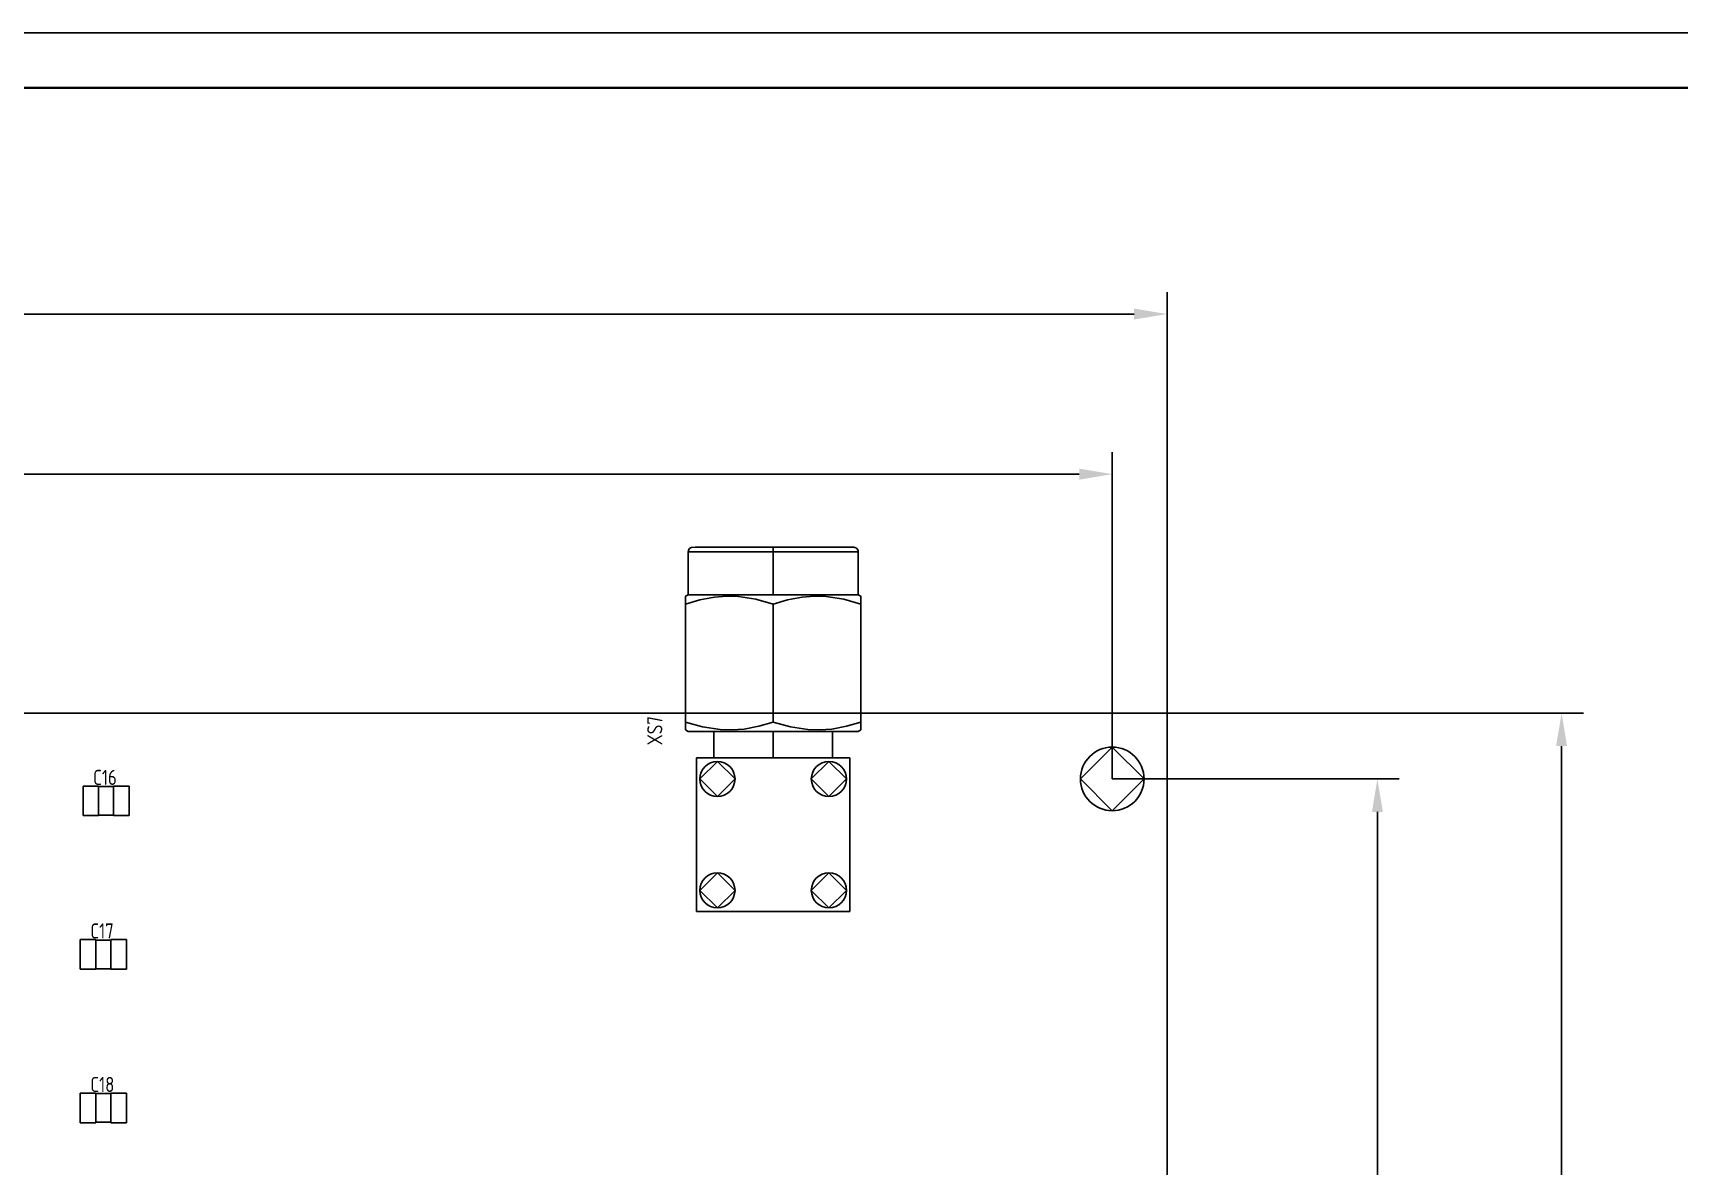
# Model space of a CAD drawing. Extents: x 346 to 4955, y 45 to 639.
# Drawn here: x 3446.9 to 3597.1, y 535.5 to 638.8 of the extents above; entities that cross this region are included whole.
import ezdxf

# ---------------------------------------------------------------- set-up
doc = ezdxf.new("R2010")
doc.units = 0
doc.header["$MEASUREMENT"] = 0
doc.layers.get('0').update_dxf_attribs({"linetype": 'CONTINUOUS'})
doc.layers.get('DEFPOINTS').update_dxf_attribs({"linetype": 'CONTINUOUS'})
doc.layers.add('KONTUR', color=7, linetype='CONTINUOUS')
doc.layers.add('Основная', color=7, linetype='CONTINUOUS', lineweight=40)
doc.styles.add('GOST type A0', font='gost.TTF', dxfattribs={"oblique": 15, "height": 3.5})
doc.dimstyles.new('GOST type A', dxfattribs={"dimtxt": 3.5, "dimasz": 3, "dimexe": 2, "dimexo": 0, "dimgap": 1, "dimtad": 1, "dimtoh": 1, "dimtxsty": 'GOST type A0', "dimcen": 0, "dimazin": 2, "dimtfac": 1, "dimtmove": 0, "dimatfit": 3, "dimfxl": 1, "dimarcsym": 0})

# ---------------------------------------------------------------- blocks, each defined once
blk = doc.blocks.new('*D4')
at = {"color": 0, "lineweight": -2, "transparency": 16777216}
for p, q in [((3313.37, 570.79), (3313.37, 600.58)), ((3545.37, 570.79), (3545.37, 600.58)), ((3316.37, 598.58), (3542.37, 598.58))]:
    blk.add_line(p, q, dxfattribs=at)
at = {"color": 0, "transparency": 16777216}
for points in [[(3316.37, 599.08), (3316.37, 598.08), (3313.37, 598.58)], [(3542.37, 599.08), (3542.37, 598.08), (3545.37, 598.58)]]:
    blk.add_solid(points, dxfattribs=at)
at = {"layer": 'DEFPOINTS', "color": 0, "transparency": 16777216}
for p in [(3545.37, 598.58), (3313.37, 570.79), (3545.37, 570.79)]:
    blk.add_point(p, dxfattribs=at)
at = {"color": 0, "transparency": 16777216, "insert": (3429.37, 601.33), "char_height": 3.5, "attachment_point": 5, "style": 'GOST type A0'}
blk.add_mtext('232', dxfattribs=at)
blk = doc.blocks.new('*D5')
at = {"color": 0, "lineweight": -2, "transparency": 16777216}
for p, q in [((3308.17, 576.79), (3308.17, 615.18)), ((3550.37, 576.79), (3550.37, 615.18)), ((3311.17, 613.18), (3547.37, 613.18))]:
    blk.add_line(p, q, dxfattribs=at)
at = {"color": 0, "transparency": 16777216}
for points in [[(3311.17, 613.68), (3311.17, 612.68), (3308.17, 613.18)], [(3547.37, 613.68), (3547.37, 612.68), (3550.37, 613.18)]]:
    blk.add_solid(points, dxfattribs=at)
at = {"layer": 'DEFPOINTS', "color": 0, "transparency": 16777216}
for p in [(3550.37, 613.18), (3308.17, 576.79), (3550.37, 576.79)]:
    blk.add_point(p, dxfattribs=at)
at = {"color": 0, "transparency": 16777216, "insert": (3429.27, 616.19), "char_height": 3.5, "attachment_point": 5, "style": 'GOST type A0'}
blk.add_mtext('242,2', dxfattribs=at)
blk = doc.blocks.new('*D6')
at = {"color": 0, "lineweight": -2, "transparency": 16777216}
for p, q in [((3545.37, 570.79), (3571.55, 570.79)), ((3569.55, 567.79), (3569.55, 223.79)), ((3545.37, 220.79), (3571.55, 220.79))]:
    blk.add_line(p, q, dxfattribs=at)
at = {"color": 0, "transparency": 16777216}
for points in [[(3569.05, 567.79), (3570.05, 567.79), (3569.55, 570.79)], [(3569.05, 223.79), (3570.05, 223.79), (3569.55, 220.79)]]:
    blk.add_solid(points, dxfattribs=at)
at = {"layer": 'DEFPOINTS', "color": 0, "transparency": 16777216}
for p in [(3545.37, 570.79), (3545.37, 220.79), (3569.55, 220.79)]:
    blk.add_point(p, dxfattribs=at)
at = {"color": 0, "transparency": 16777216, "insert": (3566.8, 395.79), "char_height": 3.5, "attachment_point": 5, "rotation": 90, "style": 'GOST type A0'}
blk.add_mtext('350', dxfattribs=at)
blk = doc.blocks.new('*D7')
at = {"color": 0, "lineweight": -2, "transparency": 16777216}
for p, q in [((3550.37, 576.79), (3588.35, 576.79)), ((3586.35, 573.79), (3586.35, 218.59)), ((3550.37, 215.59), (3588.35, 215.59))]:
    blk.add_line(p, q, dxfattribs=at)
at = {"color": 0, "transparency": 16777216}
for points in [[(3585.85, 573.79), (3586.85, 573.79), (3586.35, 576.79)], [(3585.85, 218.59), (3586.85, 218.59), (3586.35, 215.59)]]:
    blk.add_solid(points, dxfattribs=at)
at = {"layer": 'DEFPOINTS', "color": 0, "transparency": 16777216}
for p in [(3550.37, 576.79), (3550.37, 215.59), (3586.35, 215.59)]:
    blk.add_point(p, dxfattribs=at)
at = {"color": 0, "transparency": 16777216, "insert": (3583.34, 396.19), "char_height": 3.5, "attachment_point": 5, "rotation": 90, "style": 'GOST type A0'}
blk.add_mtext('361,2', dxfattribs=at)

msp = doc.modelspace()

# ---------------------------------------------------------------- linework, layer by layer
at = {"color": 7, "lineweight": 30}
for p, q in [((3506.716, 591.614), (3506.702, 591.51)), ((3506.702, 591.51), (3506.716, 591.614)), ((3506.716, 591.614), (3506.702, 591.51)), ((3506.702, 591.51), (3506.716, 591.614)), ((3506.716, 591.614), (3506.702, 591.51)), ((3506.702, 591.51), (3506.716, 591.614)), ((3506.716, 591.614), (3506.702, 591.51)), ((3506.702, 591.51), (3506.716, 591.614)), ((3506.702, 591.51), (3506.702, 587.59)), ((3506.702, 591.51), (3506.966, 591.51)), ((3506.702, 591.51), (3506.702, 587.59)), ((3506.702, 591.51), (3506.702, 587.59)), ((3506.702, 591.51), (3506.966, 591.51)), ((3506.702, 591.51), (3506.702, 587.59)), ((3506.702, 591.51), (3506.702, 587.59)), ((3506.702, 591.51), (3506.966, 591.51)), ((3506.702, 591.51), (3506.702, 587.59)), ((3506.702, 591.51), (3506.702, 587.59)), ((3506.702, 591.51), (3506.966, 591.51)), ((3506.702, 591.51), (3506.702, 587.59)), ((3506.756, 591.71), (3506.716, 591.614)), ((3506.716, 591.614), (3506.756, 591.71)), ((3506.756, 591.71), (3506.716, 591.614)), ((3506.716, 591.614), (3506.756, 591.71)), ((3506.756, 591.71), (3506.716, 591.614)), ((3506.716, 591.614), (3506.756, 591.71)), ((3506.756, 591.71), (3506.716, 591.614)), ((3506.716, 591.614), (3506.756, 591.71)), ((3506.82, 591.794), (3506.756, 591.71)), ((3506.756, 591.71), (3506.82, 591.794)), ((3506.82, 591.794), (3506.756, 591.71)), ((3506.756, 591.71), (3506.82, 591.794)), ((3506.82, 591.794), (3506.756, 591.71)), ((3506.756, 591.71), (3506.82, 591.794)), ((3506.82, 591.794), (3506.756, 591.71)), ((3506.756, 591.71), (3506.82, 591.794)), ((3506.902, 591.856), (3506.82, 591.794)), ((3506.82, 591.794), (3506.902, 591.856)), ((3506.902, 591.856), (3506.82, 591.794)), ((3506.82, 591.794), (3506.902, 591.856)), ((3506.902, 591.856), (3506.82, 591.794)), ((3506.82, 591.794), (3506.902, 591.856)), ((3506.902, 591.856), (3506.82, 591.794)), ((3506.82, 591.794), (3506.902, 591.856)), ((3506.998, 591.896), (3506.902, 591.856)), ((3506.902, 591.856), (3506.998, 591.896)), ((3506.998, 591.896), (3506.902, 591.856)), ((3506.902, 591.856), (3506.998, 591.896)), ((3506.998, 591.896), (3506.902, 591.856)), ((3506.902, 591.856), (3506.998, 591.896)), ((3506.998, 591.896), (3506.902, 591.856)), ((3506.902, 591.856), (3506.998, 591.896)), ((3506.966, 591.51), (3507.74, 591.51)), ((3506.966, 591.51), (3507.74, 591.51)), ((3506.966, 591.51), (3507.74, 591.51)), ((3506.966, 591.51), (3507.74, 591.51)), ((3507.352, 591.91), (3506.998, 591.896)), ((3506.998, 591.896), (3507.352, 591.91)), ((3507.352, 591.91), (3506.998, 591.896)), ((3506.998, 591.896), (3507.352, 591.91)), ((3507.352, 591.91), (3506.998, 591.896)), ((3506.998, 591.896), (3507.352, 591.91)), ((3507.352, 591.91), (3506.998, 591.896)), ((3506.998, 591.896), (3507.352, 591.91)), ((3514.452, 591.91), (3507.352, 591.91)), ((3507.352, 591.91), (3508.086, 591.91)), ((3514.452, 591.91), (3507.352, 591.91)), ((3507.352, 591.91), (3508.086, 591.91)), ((3514.452, 591.91), (3507.352, 591.91)), ((3507.352, 591.91), (3508.086, 591.91)), ((3514.452, 591.91), (3507.352, 591.91)), ((3507.352, 591.91), (3508.086, 591.91)), ((3507.74, 591.51), (3508.972, 591.51)), ((3507.74, 591.51), (3508.972, 591.51)), ((3507.74, 591.51), (3508.972, 591.51)), ((3507.74, 591.51), (3508.972, 591.51)), ((3508.086, 591.91), (3509.254, 591.91)), ((3508.086, 591.91), (3509.254, 591.91)), ((3508.086, 591.91), (3509.254, 591.91)), ((3508.086, 591.91), (3509.254, 591.91)), ((3508.972, 591.51), (3510.578, 591.51)), ((3508.972, 591.51), (3510.578, 591.51)), ((3508.972, 591.51), (3510.578, 591.51)), ((3508.972, 591.51), (3510.578, 591.51)), ((3509.254, 591.91), (3510.778, 591.91)), ((3509.254, 591.91), (3510.778, 591.91)), ((3509.254, 591.91), (3510.778, 591.91)), ((3509.254, 591.91), (3510.778, 591.91)), ((3510.578, 591.51), (3512.446, 591.51)), ((3510.578, 591.51), (3512.446, 591.51)), ((3510.578, 591.51), (3512.446, 591.51)), ((3510.578, 591.51), (3512.446, 591.51)), ((3510.778, 591.91), (3512.55, 591.91)), ((3510.778, 591.91), (3512.55, 591.91)), ((3510.778, 591.91), (3512.55, 591.91)), ((3510.778, 591.91), (3512.55, 591.91)), ((3512.446, 591.51), (3514.452, 591.51)), ((3512.446, 591.51), (3514.452, 591.51)), ((3512.446, 591.51), (3514.452, 591.51)), ((3512.446, 591.51), (3514.452, 591.51)), ((3512.55, 591.91), (3514.452, 591.91)), ((3512.55, 591.91), (3514.452, 591.91)), ((3512.55, 591.91), (3514.452, 591.91)), ((3512.55, 591.91), (3514.452, 591.91)), ((3521.802, 591.91), (3514.452, 591.91)), ((3514.452, 591.91), (3516.354, 591.91)), ((3514.452, 591.896), (3514.452, 591.91)), ((3521.802, 591.91), (3514.452, 591.91)), ((3514.452, 591.91), (3516.354, 591.91)), ((3514.452, 591.896), (3514.452, 591.91)), ((3521.802, 591.91), (3514.452, 591.91)), ((3514.452, 591.91), (3516.354, 591.91)), ((3514.452, 591.896), (3514.452, 591.91)), ((3521.802, 591.91), (3514.452, 591.91)), ((3514.452, 591.91), (3516.354, 591.91)), ((3514.452, 591.896), (3514.452, 591.91)), ((3514.452, 591.856), (3514.452, 591.896)), ((3514.452, 591.856), (3514.452, 591.896)), ((3514.452, 591.856), (3514.452, 591.896)), ((3514.452, 591.856), (3514.452, 591.896)), ((3514.452, 591.794), (3514.452, 591.856)), ((3514.452, 591.794), (3514.452, 591.856)), ((3514.452, 591.794), (3514.452, 591.856)), ((3514.452, 591.794), (3514.452, 591.856)), ((3514.452, 591.71), (3514.452, 591.794)), ((3514.452, 591.71), (3514.452, 591.794)), ((3514.452, 591.71), (3514.452, 591.794)), ((3514.452, 591.71), (3514.452, 591.794)), ((3514.452, 591.614), (3514.452, 591.71)), ((3514.452, 591.614), (3514.452, 591.71)), ((3514.452, 591.614), (3514.452, 591.71)), ((3514.452, 591.614), (3514.452, 591.71)), ((3514.452, 591.51), (3514.452, 591.614)), ((3514.452, 591.51), (3514.452, 591.614)), ((3514.452, 591.51), (3514.452, 591.614)), ((3514.452, 591.51), (3514.452, 591.614)), ((3514.452, 591.51), (3516.458, 591.51)), ((3514.452, 587.59), (3514.452, 591.51)), ((3514.452, 591.51), (3516.458, 591.51)), ((3514.452, 587.59), (3514.452, 591.51)), ((3514.452, 591.51), (3516.458, 591.51)), ((3514.452, 587.59), (3514.452, 591.51)), ((3514.452, 591.51), (3516.458, 591.51)), ((3514.452, 587.59), (3514.452, 591.51)), ((3516.354, 591.91), (3518.128, 591.91)), ((3516.354, 591.91), (3518.128, 591.91)), ((3516.354, 591.91), (3518.128, 591.91)), ((3516.354, 591.91), (3518.128, 591.91)), ((3516.458, 591.51), (3518.328, 591.51)), ((3516.458, 591.51), (3518.328, 591.51)), ((3516.458, 591.51), (3518.328, 591.51)), ((3516.458, 591.51), (3518.328, 591.51)), ((3518.128, 591.91), (3519.65, 591.91)), ((3518.128, 591.91), (3519.65, 591.91)), ((3518.128, 591.91), (3519.65, 591.91)), ((3518.128, 591.91), (3519.65, 591.91)), ((3518.328, 591.51), (3519.932, 591.51)), ((3518.328, 591.51), (3519.932, 591.51)), ((3518.328, 591.51), (3519.932, 591.51)), ((3518.328, 591.51), (3519.932, 591.51)), ((3519.65, 591.91), (3520.818, 591.91)), ((3519.65, 591.91), (3520.818, 591.91)), ((3519.65, 591.91), (3520.818, 591.91)), ((3519.65, 591.91), (3520.818, 591.91)), ((3519.932, 591.51), (3521.164, 591.51)), ((3519.932, 591.51), (3521.164, 591.51)), ((3519.932, 591.51), (3521.164, 591.51)), ((3519.932, 591.51), (3521.164, 591.51)), ((3520.818, 591.91), (3521.552, 591.91)), ((3520.818, 591.91), (3521.552, 591.91)), ((3520.818, 591.91), (3521.552, 591.91)), ((3520.818, 591.91), (3521.552, 591.91)), ((3521.164, 591.51), (3521.938, 591.51)), ((3521.164, 591.51), (3521.938, 591.51)), ((3521.164, 591.51), (3521.938, 591.51)), ((3521.164, 591.51), (3521.938, 591.51)), ((3521.552, 591.91), (3521.802, 591.91)), ((3521.552, 591.91), (3521.802, 591.91)), ((3521.552, 591.91), (3521.802, 591.91)), ((3521.552, 591.91), (3521.802, 591.91)), ((3521.906, 591.896), (3521.802, 591.91)), ((3521.802, 591.91), (3521.906, 591.896)), ((3521.906, 591.896), (3521.802, 591.91)), ((3521.802, 591.91), (3521.906, 591.896)), ((3521.906, 591.896), (3521.802, 591.91)), ((3521.802, 591.91), (3521.906, 591.896)), ((3521.906, 591.896), (3521.802, 591.91)), ((3521.802, 591.91), (3521.906, 591.896)), ((3522.002, 591.856), (3521.906, 591.896)), ((3521.906, 591.896), (3522.002, 591.856)), ((3522.002, 591.856), (3521.906, 591.896)), ((3521.906, 591.896), (3522.002, 591.856)), ((3522.002, 591.856), (3521.906, 591.896)), ((3521.906, 591.896), (3522.002, 591.856)), ((3522.002, 591.856), (3521.906, 591.896)), ((3521.906, 591.896), (3522.002, 591.856)), ((3521.938, 591.51), (3522.202, 591.51)), ((3521.938, 591.51), (3522.202, 591.51)), ((3521.938, 591.51), (3522.202, 591.51)), ((3521.938, 591.51), (3522.202, 591.51)), ((3522.084, 591.794), (3522.002, 591.856)), ((3522.002, 591.856), (3522.084, 591.794)), ((3522.084, 591.794), (3522.002, 591.856)), ((3522.002, 591.856), (3522.084, 591.794)), ((3522.084, 591.794), (3522.002, 591.856)), ((3522.002, 591.856), (3522.084, 591.794)), ((3522.084, 591.794), (3522.002, 591.856)), ((3522.002, 591.856), (3522.084, 591.794)), ((3522.148, 591.71), (3522.084, 591.794)), ((3522.084, 591.794), (3522.148, 591.71)), ((3522.148, 591.71), (3522.084, 591.794)), ((3522.084, 591.794), (3522.148, 591.71)), ((3522.148, 591.71), (3522.084, 591.794)), ((3522.084, 591.794), (3522.148, 591.71)), ((3522.148, 591.71), (3522.084, 591.794)), ((3522.084, 591.794), (3522.148, 591.71)), ((3522.188, 591.614), (3522.148, 591.71)), ((3522.148, 591.71), (3522.188, 591.614)), ((3522.188, 591.614), (3522.148, 591.71)), ((3522.148, 591.71), (3522.188, 591.614)), ((3522.188, 591.614), (3522.148, 591.71)), ((3522.148, 591.71), (3522.188, 591.614)), ((3522.188, 591.614), (3522.148, 591.71)), ((3522.148, 591.71), (3522.188, 591.614)), ((3522.202, 591.51), (3522.188, 591.614)), ((3522.188, 591.614), (3522.202, 591.51)), ((3522.202, 591.51), (3522.188, 591.614)), ((3522.188, 591.614), (3522.202, 591.51)), ((3522.202, 591.51), (3522.188, 591.614)), ((3522.188, 591.614), (3522.202, 591.51)), ((3522.202, 591.51), (3522.188, 591.614)), ((3522.188, 591.614), (3522.202, 591.51)), ((3522.202, 587.59), (3522.202, 591.51)), ((3522.202, 587.59), (3522.202, 591.51)), ((3522.202, 587.59), (3522.202, 591.51)), ((3522.202, 587.59), (3522.202, 591.51)), ((3522.202, 587.59), (3522.202, 591.51)), ((3522.202, 587.59), (3522.202, 591.51)), ((3522.202, 587.59), (3522.202, 591.51)), ((3522.202, 587.59), (3522.202, 591.51)), ((3506.702, 587.59), (3506.452, 587.446)), ((3506.452, 587.446), (3506.702, 587.59)), ((3506.702, 587.59), (3506.452, 587.446)), ((3506.452, 587.446), (3506.702, 587.59)), ((3506.702, 587.59), (3506.452, 587.446)), ((3506.452, 587.446), (3506.702, 587.59)), ((3506.702, 587.59), (3506.452, 587.446)), ((3506.452, 587.446), (3506.702, 587.59)), ((3506.452, 587.446), (3506.452, 586.732)), ((3506.452, 587.446), (3506.452, 587.396)), ((3506.452, 587.446), (3506.452, 586.732)), ((3506.452, 587.446), (3506.452, 587.396)), ((3506.452, 587.446), (3506.452, 586.732)), ((3506.452, 587.446), (3506.452, 587.396)), ((3506.452, 587.446), (3506.452, 586.732)), ((3506.452, 587.446), (3506.452, 587.396)), ((3506.452, 587.396), (3506.452, 587.252)), ((3506.452, 587.396), (3506.452, 587.252)), ((3506.452, 587.396), (3506.452, 587.252)), ((3506.452, 587.396), (3506.452, 587.252)), ((3506.452, 587.252), (3506.452, 587.026)), ((3506.452, 587.252), (3506.452, 587.026)), ((3506.452, 587.252), (3506.452, 587.026)), ((3506.452, 587.252), (3506.452, 587.026)), ((3506.452, 586.732), (3507.766, 587.11)), ((3506.452, 586.732), (3507.766, 587.11)), ((3506.452, 586.732), (3507.766, 587.11)), ((3506.452, 586.732), (3507.766, 587.11)), ((3506.452, 587.026), (3506.452, 586.732)), ((3506.452, 587.026), (3506.452, 586.732)), ((3506.452, 587.026), (3506.452, 586.732)), ((3506.452, 587.026), (3506.452, 586.732)), ((3506.702, 587.59), (3506.966, 587.59)), ((3506.702, 587.59), (3506.966, 587.59)), ((3506.702, 587.59), (3506.966, 587.59)), ((3506.702, 587.59), (3506.966, 587.59)), ((3506.966, 587.59), (3507.74, 587.59)), ((3506.966, 587.59), (3507.74, 587.59)), ((3506.966, 587.59), (3507.74, 587.59)), ((3506.966, 587.59), (3507.74, 587.59)), ((3507.74, 587.59), (3508.972, 587.59)), ((3507.74, 587.59), (3508.972, 587.59)), ((3507.74, 587.59), (3508.972, 587.59)), ((3507.74, 587.59), (3508.972, 587.59)), ((3507.766, 587.11), (3509.096, 587.356)), ((3507.766, 587.11), (3509.096, 587.356)), ((3507.766, 587.11), (3509.096, 587.356)), ((3507.766, 587.11), (3509.096, 587.356)), ((3508.972, 587.59), (3510.578, 587.59)), ((3508.972, 587.59), (3510.578, 587.59)), ((3508.972, 587.59), (3510.578, 587.59)), ((3508.972, 587.59), (3510.578, 587.59)), ((3509.096, 587.356), (3510.186, 587.442)), ((3509.096, 587.356), (3510.186, 587.442)), ((3509.096, 587.356), (3510.186, 587.442)), ((3509.096, 587.356), (3510.186, 587.442)), ((3510.186, 587.442), (3511.286, 587.412)), ((3510.186, 587.442), (3511.286, 587.412)), ((3510.186, 587.442), (3511.286, 587.412)), ((3510.186, 587.442), (3511.286, 587.412)), ((3510.578, 587.59), (3512.446, 587.59)), ((3510.578, 587.59), (3512.446, 587.59)), ((3510.578, 587.59), (3512.446, 587.59)), ((3510.578, 587.59), (3512.446, 587.59)), ((3511.286, 587.412), (3512.884, 587.17)), ((3511.286, 587.412), (3512.884, 587.17)), ((3511.286, 587.412), (3512.884, 587.17)), ((3511.286, 587.412), (3512.884, 587.17)), ((3512.446, 587.59), (3514.452, 587.59)), ((3512.446, 587.59), (3514.452, 587.59)), ((3512.446, 587.59), (3514.452, 587.59)), ((3512.446, 587.59), (3514.452, 587.59)), ((3512.884, 587.17), (3514.452, 586.732)), ((3512.884, 587.17), (3514.452, 586.732)), ((3512.884, 587.17), (3514.452, 586.732)), ((3512.884, 587.17), (3514.452, 586.732)), ((3514.452, 587.59), (3516.458, 587.59)), ((3514.452, 587.59), (3516.458, 587.59)), ((3514.452, 587.59), (3516.458, 587.59)), ((3514.452, 587.59), (3516.458, 587.59)), ((3514.452, 586.732), (3515.766, 587.11)), ((3514.452, 586.732), (3515.766, 587.11)), ((3514.452, 586.732), (3515.766, 587.11)), ((3514.452, 586.732), (3515.766, 587.11)), ((3515.766, 587.11), (3517.096, 587.356)), ((3515.766, 587.11), (3517.096, 587.356)), ((3515.766, 587.11), (3517.096, 587.356)), ((3515.766, 587.11), (3517.096, 587.356)), ((3516.458, 587.59), (3518.328, 587.59)), ((3516.458, 587.59), (3518.328, 587.59)), ((3516.458, 587.59), (3518.328, 587.59)), ((3516.458, 587.59), (3518.328, 587.59)), ((3517.096, 587.356), (3518.186, 587.442)), ((3517.096, 587.356), (3518.186, 587.442)), ((3517.096, 587.356), (3518.186, 587.442)), ((3517.096, 587.356), (3518.186, 587.442)), ((3518.186, 587.442), (3519.286, 587.412)), ((3518.186, 587.442), (3519.286, 587.412)), ((3518.186, 587.442), (3519.286, 587.412)), ((3518.186, 587.442), (3519.286, 587.412)), ((3518.328, 587.59), (3519.932, 587.59)), ((3518.328, 587.59), (3519.932, 587.59)), ((3518.328, 587.59), (3519.932, 587.59)), ((3518.328, 587.59), (3519.932, 587.59)), ((3519.286, 587.412), (3520.884, 587.17)), ((3519.286, 587.412), (3520.884, 587.17)), ((3519.286, 587.412), (3520.884, 587.17)), ((3519.286, 587.412), (3520.884, 587.17)), ((3519.932, 587.59), (3521.164, 587.59)), ((3519.932, 587.59), (3521.164, 587.59)), ((3519.932, 587.59), (3521.164, 587.59)), ((3519.932, 587.59), (3521.164, 587.59)), ((3520.884, 587.17), (3522.452, 586.732)), ((3520.884, 587.17), (3522.452, 586.732)), ((3520.884, 587.17), (3522.452, 586.732)), ((3520.884, 587.17), (3522.452, 586.732)), ((3521.164, 587.59), (3521.938, 587.59)), ((3521.164, 587.59), (3521.938, 587.59)), ((3521.164, 587.59), (3521.938, 587.59)), ((3521.164, 587.59), (3521.938, 587.59)), ((3521.938, 587.59), (3522.202, 587.59)), ((3521.938, 587.59), (3522.202, 587.59)), ((3521.938, 587.59), (3522.202, 587.59)), ((3521.938, 587.59), (3522.202, 587.59)), ((3522.452, 587.446), (3522.202, 587.59)), ((3522.202, 587.59), (3522.452, 587.446)), ((3522.452, 587.446), (3522.202, 587.59)), ((3522.202, 587.59), (3522.452, 587.446)), ((3522.452, 587.446), (3522.202, 587.59)), ((3522.202, 587.59), (3522.452, 587.446)), ((3522.452, 587.446), (3522.202, 587.59)), ((3522.202, 587.59), (3522.452, 587.446)), ((3522.452, 586.732), (3522.452, 587.446)), ((3522.452, 587.446), (3522.452, 587.396)), ((3522.452, 586.732), (3522.452, 587.446)), ((3522.452, 587.446), (3522.452, 587.396)), ((3522.452, 586.732), (3522.452, 587.446)), ((3522.452, 587.446), (3522.452, 587.396)), ((3522.452, 586.732), (3522.452, 587.446)), ((3522.452, 587.446), (3522.452, 587.396)), ((3522.452, 587.396), (3522.452, 587.252)), ((3522.452, 587.396), (3522.452, 587.252)), ((3522.452, 587.396), (3522.452, 587.252)), ((3522.452, 587.396), (3522.452, 587.252)), ((3522.452, 587.252), (3522.452, 587.026)), ((3522.452, 587.252), (3522.452, 587.026)), ((3522.452, 587.252), (3522.452, 587.026)), ((3522.452, 587.252), (3522.452, 587.026)), ((3522.452, 587.026), (3522.452, 586.732)), ((3522.452, 587.026), (3522.452, 586.732)), ((3522.452, 587.026), (3522.452, 586.732)), ((3522.452, 587.026), (3522.452, 586.732)), ((3506.452, 586.732), (3506.452, 575.97)), ((3506.452, 575.97), (3506.452, 586.732)), ((3506.452, 586.732), (3506.452, 575.97)), ((3506.452, 575.97), (3506.452, 586.732)), ((3506.452, 586.732), (3506.452, 575.97)), ((3506.452, 575.97), (3506.452, 586.732)), ((3506.452, 586.732), (3506.452, 575.97)), ((3506.452, 575.97), (3506.452, 586.732)), ((3514.452, 586.732), (3514.452, 575.97)), ((3514.452, 586.732), (3514.452, 575.97)), ((3514.452, 586.732), (3514.452, 575.97)), ((3514.452, 586.732), (3514.452, 575.97)), ((3522.452, 575.97), (3522.452, 586.732)), ((3522.452, 575.97), (3522.452, 586.732)), ((3522.452, 575.97), (3522.452, 586.732)), ((3522.452, 575.97), (3522.452, 586.732)), ((3522.452, 575.97), (3522.452, 586.732)), ((3522.452, 575.97), (3522.452, 586.732)), ((3522.452, 575.97), (3522.452, 586.732)), ((3522.452, 575.97), (3522.452, 586.732)), ((3550.372, 576.79), (3308.172, 576.79)), ((3550.372, 215.59), (3550.372, 576.79)), ((3506.452, 575.97), (3506.452, 575.676)), ((3506.452, 575.676), (3506.452, 575.97)), ((3506.452, 575.97), (3508.02, 575.53)), ((3506.452, 575.97), (3506.452, 575.676)), ((3506.452, 575.676), (3506.452, 575.97)), ((3506.452, 575.97), (3508.02, 575.53)), ((3506.452, 575.97), (3506.452, 575.676)), ((3506.452, 575.676), (3506.452, 575.97)), ((3506.452, 575.97), (3508.02, 575.53)), ((3506.452, 575.97), (3506.452, 575.676)), ((3506.452, 575.676), (3506.452, 575.97)), ((3506.452, 575.97), (3508.02, 575.53)), ((3506.452, 575.676), (3506.452, 575.304)), ((3506.452, 575.676), (3506.452, 575.448)), ((3506.452, 575.676), (3506.452, 575.304)), ((3506.452, 575.676), (3506.452, 575.448)), ((3506.452, 575.676), (3506.452, 575.304)), ((3506.452, 575.676), (3506.452, 575.448)), ((3506.452, 575.676), (3506.452, 575.304)), ((3506.452, 575.676), (3506.452, 575.448)), ((3506.452, 575.448), (3506.452, 575.304)), ((3506.452, 575.448), (3506.452, 575.304)), ((3506.452, 575.448), (3506.452, 575.304)), ((3506.452, 575.448), (3506.452, 575.304)), ((3506.452, 575.304), (3506.452, 575.254)), ((3506.452, 575.254), (3506.452, 575.304)), ((3506.452, 575.304), (3506.452, 575.254)), ((3506.452, 575.254), (3506.452, 575.304)), ((3506.452, 575.304), (3506.452, 575.254)), ((3506.452, 575.254), (3506.452, 575.304)), ((3506.452, 575.304), (3506.452, 575.254)), ((3506.452, 575.254), (3506.452, 575.304)), ((3506.452, 575.254), (3506.702, 575.11)), ((3506.452, 575.254), (3506.702, 575.11)), ((3506.452, 575.254), (3506.702, 575.11)), ((3506.452, 575.254), (3506.702, 575.11)), ((3506.452, 575.254), (3506.702, 575.11)), ((3506.452, 575.254), (3506.702, 575.11)), ((3506.452, 575.254), (3506.702, 575.11)), ((3506.452, 575.254), (3506.702, 575.11)), ((3506.702, 575.11), (3509.052, 575.11)), ((3506.702, 575.11), (3506.966, 575.11)), ((3506.702, 575.11), (3509.052, 575.11)), ((3506.702, 575.11), (3506.966, 575.11)), ((3506.702, 575.11), (3509.052, 575.11)), ((3506.702, 575.11), (3506.966, 575.11)), ((3506.702, 575.11), (3509.052, 575.11)), ((3506.702, 575.11), (3506.966, 575.11)), ((3506.966, 575.11), (3507.74, 575.11)), ((3506.966, 575.11), (3507.74, 575.11)), ((3506.966, 575.11), (3507.74, 575.11)), ((3506.966, 575.11), (3507.74, 575.11)), ((3507.74, 575.11), (3508.972, 575.11)), ((3507.74, 575.11), (3508.972, 575.11)), ((3507.74, 575.11), (3508.972, 575.11)), ((3507.74, 575.11), (3508.972, 575.11)), ((3508.02, 575.53), (3509.618, 575.288)), ((3508.02, 575.53), (3509.618, 575.288)), ((3508.02, 575.53), (3509.618, 575.288)), ((3508.02, 575.53), (3509.618, 575.288)), ((3508.972, 575.11), (3510.578, 575.11)), ((3508.972, 575.11), (3510.578, 575.11)), ((3508.972, 575.11), (3510.578, 575.11)), ((3508.972, 575.11), (3510.578, 575.11)), ((3509.052, 575.11), (3509.052, 572.71)), ((3509.052, 575.11), (3509.052, 572.71)), ((3509.052, 575.11), (3509.052, 572.71)), ((3509.052, 575.11), (3509.052, 572.71)), ((3509.052, 575.11), (3509.052, 572.71)), ((3509.052, 575.11), (3509.052, 572.71)), ((3509.052, 575.11), (3509.052, 572.71)), ((3509.052, 575.11), (3509.052, 572.71)), ((3509.618, 575.288), (3510.718, 575.258)), ((3509.618, 575.288), (3510.718, 575.258)), ((3509.618, 575.288), (3510.718, 575.258)), ((3509.618, 575.288), (3510.718, 575.258)), ((3510.578, 575.11), (3512.446, 575.11)), ((3510.578, 575.11), (3512.446, 575.11)), ((3510.578, 575.11), (3512.446, 575.11)), ((3510.578, 575.11), (3512.446, 575.11)), ((3510.718, 575.258), (3511.81, 575.344)), ((3510.718, 575.258), (3511.81, 575.344)), ((3510.718, 575.258), (3511.81, 575.344)), ((3510.718, 575.258), (3511.81, 575.344)), ((3511.81, 575.344), (3513.138, 575.59)), ((3511.81, 575.344), (3513.138, 575.59)), ((3511.81, 575.344), (3513.138, 575.59)), ((3511.81, 575.344), (3513.138, 575.59)), ((3512.446, 575.11), (3514.452, 575.11)), ((3512.446, 575.11), (3514.452, 575.11)), ((3512.446, 575.11), (3514.452, 575.11)), ((3512.446, 575.11), (3514.452, 575.11)), ((3513.138, 575.59), (3514.452, 575.97)), ((3513.138, 575.59), (3514.452, 575.97)), ((3513.138, 575.59), (3514.452, 575.97)), ((3513.138, 575.59), (3514.452, 575.97)), ((3514.452, 575.97), (3516.02, 575.53)), ((3514.452, 575.97), (3516.02, 575.53)), ((3514.452, 575.97), (3516.02, 575.53)), ((3514.452, 575.97), (3516.02, 575.53)), ((3514.452, 575.11), (3516.458, 575.11)), ((3514.452, 572.71), (3514.452, 575.11)), ((3514.452, 575.11), (3516.458, 575.11)), ((3514.452, 572.71), (3514.452, 575.11)), ((3514.452, 575.11), (3516.458, 575.11)), ((3514.452, 572.71), (3514.452, 575.11)), ((3514.452, 575.11), (3516.458, 575.11)), ((3514.452, 572.71), (3514.452, 575.11)), ((3516.02, 575.53), (3517.618, 575.288)), ((3516.02, 575.53), (3517.618, 575.288)), ((3516.02, 575.53), (3517.618, 575.288)), ((3516.02, 575.53), (3517.618, 575.288)), ((3516.458, 575.11), (3518.328, 575.11)), ((3516.458, 575.11), (3518.328, 575.11)), ((3516.458, 575.11), (3518.328, 575.11)), ((3516.458, 575.11), (3518.328, 575.11)), ((3517.618, 575.288), (3518.718, 575.258)), ((3517.618, 575.288), (3518.718, 575.258)), ((3517.618, 575.288), (3518.718, 575.258)), ((3517.618, 575.288), (3518.718, 575.258)), ((3518.328, 575.11), (3519.932, 575.11)), ((3518.328, 575.11), (3519.932, 575.11)), ((3518.328, 575.11), (3519.932, 575.11)), ((3518.328, 575.11), (3519.932, 575.11)), ((3518.718, 575.258), (3519.81, 575.344)), ((3518.718, 575.258), (3519.81, 575.344)), ((3518.718, 575.258), (3519.81, 575.344)), ((3518.718, 575.258), (3519.81, 575.344)), ((3519.81, 575.344), (3521.138, 575.59)), ((3519.81, 575.344), (3521.138, 575.59)), ((3519.81, 575.344), (3521.138, 575.59)), ((3519.81, 575.344), (3521.138, 575.59)), ((3519.852, 572.71), (3519.852, 575.11)), ((3519.852, 575.11), (3522.202, 575.11)), ((3519.852, 572.71), (3519.852, 575.11)), ((3519.852, 572.71), (3519.852, 575.11)), ((3519.852, 575.11), (3522.202, 575.11)), ((3519.852, 572.71), (3519.852, 575.11)), ((3519.852, 572.71), (3519.852, 575.11)), ((3519.852, 575.11), (3522.202, 575.11)), ((3519.852, 572.71), (3519.852, 575.11)), ((3519.852, 572.71), (3519.852, 575.11)), ((3519.852, 575.11), (3522.202, 575.11)), ((3519.852, 572.71), (3519.852, 575.11)), ((3519.932, 575.11), (3521.164, 575.11)), ((3519.932, 575.11), (3521.164, 575.11)), ((3519.932, 575.11), (3521.164, 575.11)), ((3519.932, 575.11), (3521.164, 575.11)), ((3521.138, 575.59), (3522.452, 575.97)), ((3521.138, 575.59), (3522.452, 575.97)), ((3521.138, 575.59), (3522.452, 575.97)), ((3521.138, 575.59), (3522.452, 575.97)), ((3521.164, 575.11), (3521.938, 575.11)), ((3521.164, 575.11), (3521.938, 575.11)), ((3521.164, 575.11), (3521.938, 575.11)), ((3521.164, 575.11), (3521.938, 575.11)), ((3521.938, 575.11), (3522.202, 575.11)), ((3521.938, 575.11), (3522.202, 575.11)), ((3521.938, 575.11), (3522.202, 575.11)), ((3521.938, 575.11), (3522.202, 575.11)), ((3522.202, 575.11), (3522.452, 575.254)), ((3522.202, 575.11), (3522.452, 575.254)), ((3522.202, 575.11), (3522.452, 575.254)), ((3522.202, 575.11), (3522.452, 575.254)), ((3522.202, 575.11), (3522.452, 575.254)), ((3522.202, 575.11), (3522.452, 575.254)), ((3522.202, 575.11), (3522.452, 575.254)), ((3522.202, 575.11), (3522.452, 575.254)), ((3522.452, 575.304), (3522.452, 575.97)), ((3522.452, 575.97), (3522.452, 575.676)), ((3522.452, 575.304), (3522.452, 575.97)), ((3522.452, 575.97), (3522.452, 575.676)), ((3522.452, 575.304), (3522.452, 575.97)), ((3522.452, 575.97), (3522.452, 575.676)), ((3522.452, 575.304), (3522.452, 575.97)), ((3522.452, 575.97), (3522.452, 575.676)), ((3522.452, 575.676), (3522.452, 575.448)), ((3522.452, 575.676), (3522.452, 575.448)), ((3522.452, 575.676), (3522.452, 575.448)), ((3522.452, 575.676), (3522.452, 575.448)), ((3522.452, 575.448), (3522.452, 575.304)), ((3522.452, 575.448), (3522.452, 575.304)), ((3522.452, 575.448), (3522.452, 575.304)), ((3522.452, 575.448), (3522.452, 575.304)), ((3522.452, 575.254), (3522.452, 575.304)), ((3522.452, 575.254), (3522.452, 575.304)), ((3522.452, 575.254), (3522.452, 575.304)), ((3522.452, 575.254), (3522.452, 575.304)), ((3522.452, 575.254), (3522.452, 575.304)), ((3522.452, 575.254), (3522.452, 575.304)), ((3522.452, 575.254), (3522.452, 575.304)), ((3522.452, 575.254), (3522.452, 575.304)), ((3545.372, 573.69), (3542.472, 570.79)), ((3548.272, 570.79), (3545.372, 573.69)), ((3509.052, 572.71), (3507.452, 572.71)), ((3507.452, 572.71), (3507.452, 558.71)), ((3507.452, 558.71), (3507.452, 572.71)), ((3507.452, 572.71), (3521.452, 572.71)), ((3509.052, 572.71), (3507.452, 572.71)), ((3507.452, 572.71), (3507.452, 558.71)), ((3507.452, 558.71), (3507.452, 572.71)), ((3507.452, 572.71), (3521.452, 572.71)), ((3509.052, 572.71), (3507.452, 572.71)), ((3507.452, 572.71), (3507.452, 558.71)), ((3507.452, 558.71), (3507.452, 572.71)), ((3507.452, 572.71), (3521.452, 572.71)), ((3509.052, 572.71), (3507.452, 572.71)), ((3507.452, 572.71), (3507.452, 558.71)), ((3507.452, 558.71), (3507.452, 572.71)), ((3507.452, 572.71), (3521.452, 572.71)), ((3509.372, 572.39), (3507.772, 570.79)), ((3510.972, 570.79), (3509.372, 572.39)), ((3519.532, 572.39), (3517.932, 570.79)), ((3521.132, 570.79), (3519.532, 572.39)), ((3521.452, 572.71), (3519.852, 572.71)), ((3521.452, 572.71), (3519.852, 572.71)), ((3521.452, 572.71), (3519.852, 572.71)), ((3521.452, 572.71), (3519.852, 572.71)), ((3521.452, 558.71), (3521.452, 572.71)), ((3521.452, 558.71), (3521.452, 572.71)), ((3521.452, 558.71), (3521.452, 572.71)), ((3521.452, 558.71), (3521.452, 572.71)), ((3521.452, 558.71), (3521.452, 572.71)), ((3521.452, 558.71), (3521.452, 572.71)), ((3521.452, 558.71), (3521.452, 572.71)), ((3521.452, 558.71), (3521.452, 572.71)), ((3507.772, 570.79), (3509.372, 569.19)), ((3509.372, 569.19), (3510.972, 570.79)), ((3517.932, 570.79), (3519.532, 569.19)), ((3519.532, 569.19), (3521.132, 570.79)), ((3542.472, 570.79), (3545.372, 567.89)), ((3545.372, 567.89), (3548.272, 570.79)), ((3451.517, 570.136), (3451.517, 567.444)), ((3452.939, 570.136), (3451.517, 570.136)), ((3451.517, 570.136), (3451.517, 567.444)), ((3451.517, 570.136), (3452.939, 570.136)), ((3451.517, 570.136), (3451.517, 567.444)), ((3452.939, 570.136), (3451.517, 570.136)), ((3451.517, 570.136), (3451.517, 567.444)), ((3451.517, 570.136), (3452.939, 570.136)), ((3452.939, 570.098), (3452.939, 570.136)), ((3452.939, 570.136), (3452.939, 567.444)), ((3452.939, 570.098), (3452.939, 570.136)), ((3452.939, 570.136), (3452.939, 567.444)), ((3454.311, 570.098), (3452.939, 570.098)), ((3452.939, 570.098), (3454.311, 570.098)), ((3454.311, 570.098), (3452.939, 570.098)), ((3452.939, 570.098), (3454.311, 570.098)), ((3455.733, 570.136), (3454.311, 570.136)), ((3454.311, 570.136), (3454.311, 570.098)), ((3454.311, 570.136), (3454.311, 567.444)), ((3454.311, 570.136), (3455.733, 570.136)), ((3455.733, 570.136), (3454.311, 570.136)), ((3454.311, 570.136), (3454.311, 570.098)), ((3454.311, 570.136), (3454.311, 567.444)), ((3454.311, 570.136), (3455.733, 570.136)), ((3455.733, 567.444), (3455.733, 570.136)), ((3455.733, 570.136), (3455.733, 567.444)), ((3455.733, 567.444), (3455.733, 570.136)), ((3455.733, 570.136), (3455.733, 567.444)), ((3451.517, 567.444), (3452.939, 567.444)), ((3451.517, 567.444), (3452.939, 567.444)), ((3451.517, 567.444), (3452.939, 567.444)), ((3451.517, 567.444), (3452.939, 567.444)), ((3452.939, 567.444), (3452.939, 567.482)), ((3452.939, 567.482), (3454.311, 567.482)), ((3452.939, 567.482), (3454.311, 567.482)), ((3452.939, 567.444), (3452.939, 567.482)), ((3452.939, 567.482), (3454.311, 567.482)), ((3452.939, 567.482), (3454.311, 567.482)), ((3454.311, 567.482), (3454.311, 567.444)), ((3454.311, 567.482), (3454.311, 567.444)), ((3454.311, 567.444), (3455.733, 567.444)), ((3454.311, 567.444), (3455.733, 567.444)), ((3454.311, 567.444), (3455.733, 567.444)), ((3454.311, 567.444), (3455.733, 567.444)), ((3509.372, 562.23), (3507.772, 560.63)), ((3510.972, 560.63), (3509.372, 562.23)), ((3519.532, 562.23), (3517.932, 560.63)), ((3521.132, 560.63), (3519.532, 562.23)), ((3507.772, 560.63), (3509.372, 559.03)), ((3509.372, 559.03), (3510.972, 560.63)), ((3517.932, 560.63), (3519.532, 559.03)), ((3519.532, 559.03), (3521.132, 560.63)), ((3507.452, 558.71), (3521.452, 558.71)), ((3507.452, 558.71), (3521.452, 558.71)), ((3507.452, 558.71), (3521.452, 558.71)), ((3507.452, 558.71), (3521.452, 558.71)), ((3507.452, 558.71), (3521.452, 558.71)), ((3507.452, 558.71), (3521.452, 558.71)), ((3507.452, 558.71), (3521.452, 558.71)), ((3507.452, 558.71), (3521.452, 558.71)), ((3451.264, 556.136), (3451.264, 553.444)), ((3452.686, 556.136), (3451.264, 556.136)), ((3451.264, 556.136), (3451.264, 553.444)), ((3451.264, 556.136), (3452.686, 556.136)), ((3451.264, 556.136), (3451.264, 553.444)), ((3452.686, 556.136), (3451.264, 556.136)), ((3451.264, 556.136), (3451.264, 553.444)), ((3451.264, 556.136), (3452.686, 556.136)), ((3452.686, 556.098), (3452.686, 556.136)), ((3452.686, 556.136), (3452.686, 553.444)), ((3452.686, 556.098), (3452.686, 556.136)), ((3452.686, 556.136), (3452.686, 553.444)), ((3454.058, 556.098), (3452.686, 556.098)), ((3452.686, 556.098), (3454.058, 556.098)), ((3454.058, 556.098), (3452.686, 556.098)), ((3452.686, 556.098), (3454.058, 556.098)), ((3455.48, 556.136), (3454.058, 556.136)), ((3454.058, 556.136), (3454.058, 556.098)), ((3454.058, 556.136), (3454.058, 553.444)), ((3454.058, 556.136), (3455.48, 556.136)), ((3455.48, 556.136), (3454.058, 556.136)), ((3454.058, 556.136), (3454.058, 556.098)), ((3454.058, 556.136), (3454.058, 553.444)), ((3454.058, 556.136), (3455.48, 556.136)), ((3455.48, 553.444), (3455.48, 556.136)), ((3455.48, 556.136), (3455.48, 553.444)), ((3455.48, 553.444), (3455.48, 556.136)), ((3455.48, 556.136), (3455.48, 553.444)), ((3451.264, 553.444), (3452.686, 553.444)), ((3451.264, 553.444), (3452.686, 553.444)), ((3451.264, 553.444), (3452.686, 553.444)), ((3451.264, 553.444), (3452.686, 553.444)), ((3452.686, 553.444), (3452.686, 553.482)), ((3452.686, 553.482), (3454.058, 553.482)), ((3452.686, 553.482), (3454.058, 553.482)), ((3452.686, 553.444), (3452.686, 553.482)), ((3452.686, 553.482), (3454.058, 553.482)), ((3452.686, 553.482), (3454.058, 553.482)), ((3454.058, 553.482), (3454.058, 553.444)), ((3454.058, 553.482), (3454.058, 553.444)), ((3454.058, 553.444), (3455.48, 553.444)), ((3454.058, 553.444), (3455.48, 553.444)), ((3454.058, 553.444), (3455.48, 553.444)), ((3454.058, 553.444), (3455.48, 553.444)), ((3451.264, 542.136), (3451.264, 539.444)), ((3452.686, 542.136), (3451.264, 542.136)), ((3451.264, 542.136), (3451.264, 539.444)), ((3451.264, 542.136), (3452.686, 542.136)), ((3451.264, 542.136), (3451.264, 539.444)), ((3452.686, 542.136), (3451.264, 542.136)), ((3451.264, 542.136), (3451.264, 539.444)), ((3451.264, 542.136), (3452.686, 542.136)), ((3452.686, 542.098), (3452.686, 542.136)), ((3452.686, 542.136), (3452.686, 539.444)), ((3452.686, 542.098), (3452.686, 542.136)), ((3452.686, 542.136), (3452.686, 539.444)), ((3454.058, 542.098), (3452.686, 542.098)), ((3452.686, 542.098), (3454.058, 542.098)), ((3454.058, 542.098), (3452.686, 542.098)), ((3452.686, 542.098), (3454.058, 542.098)), ((3455.48, 542.136), (3454.058, 542.136)), ((3454.058, 542.136), (3454.058, 542.098)), ((3454.058, 542.136), (3454.058, 539.444)), ((3454.058, 542.136), (3455.48, 542.136)), ((3455.48, 542.136), (3454.058, 542.136)), ((3454.058, 542.136), (3454.058, 542.098)), ((3454.058, 542.136), (3454.058, 539.444)), ((3454.058, 542.136), (3455.48, 542.136)), ((3455.48, 539.444), (3455.48, 542.136)), ((3455.48, 542.136), (3455.48, 539.444)), ((3455.48, 539.444), (3455.48, 542.136)), ((3455.48, 542.136), (3455.48, 539.444)), ((3451.264, 539.444), (3452.686, 539.444)), ((3451.264, 539.444), (3452.686, 539.444)), ((3451.264, 539.444), (3452.686, 539.444)), ((3451.264, 539.444), (3452.686, 539.444)), ((3452.686, 539.444), (3452.686, 539.482)), ((3452.686, 539.482), (3454.058, 539.482)), ((3452.686, 539.482), (3454.058, 539.482)), ((3452.686, 539.444), (3452.686, 539.482)), ((3452.686, 539.482), (3454.058, 539.482)), ((3452.686, 539.482), (3454.058, 539.482)), ((3454.058, 539.482), (3454.058, 539.444)), ((3454.058, 539.482), (3454.058, 539.444)), ((3454.058, 539.444), (3455.48, 539.444)), ((3454.058, 539.444), (3455.48, 539.444)), ((3454.058, 539.444), (3455.48, 539.444)), ((3454.058, 539.444), (3455.48, 539.444))]:
    msp.add_line(p, q, dxfattribs=at)
for centre, radius, start, end in [((3545.372, 570.79), 2.9, 90, 180), ((3545.372, 570.79), 2.9, 0, 90), ((3509.372, 570.79), 1.6, 90, 180), ((3509.372, 570.79), 1.6, 0, 90), ((3519.532, 570.79), 1.6, 90, 180), ((3519.532, 570.79), 1.6, 0, 90), ((3509.372, 570.79), 1.6, 180, 270), ((3509.372, 570.79), 1.6, 270, 0), ((3519.532, 570.79), 1.6, 180, 270), ((3519.532, 570.79), 1.6, 270, 0), ((3545.372, 570.79), 2.9, 180, 270), ((3545.372, 570.79), 2.9, 270, 0), ((3509.372, 560.63), 1.6, 90, 180), ((3509.372, 560.63), 1.6, 0, 90), ((3519.532, 560.63), 1.6, 90, 180), ((3519.532, 560.63), 1.6, 0, 90), ((3509.372, 560.63), 1.6, 180, 270), ((3509.372, 560.63), 1.6, 270, 0), ((3519.532, 560.63), 1.6, 180, 270), ((3519.532, 560.63), 1.6, 270, 0)]:
    msp.add_arc(centre, radius, start, end, dxfattribs=at)
at = {"layer": 'KONTUR'}
msp.add_line((3149.803, 638.812), (3990.803, 638.812), dxfattribs=at)
at = {"layer": 'Основная'}
msp.add_line((3985.803, 633.812), (3169.803, 633.812), dxfattribs=at)

# ---------------------------------------------------------------- texts
at = {"color": 7, "lineweight": 30, "style": 'GOST type A0'}
msp.add_text('XS7', height=1.3796, rotation=90, dxfattribs=at).set_placement((3504.35, 573.863))
msp.add_text('XS7', height=1.3796, rotation=90, dxfattribs=at).set_placement((3504.35, 573.863))
for s, p in [('C16', (3452.437, 570.24)), ('C17', (3452.184, 556.24)), ('C18', (3452.184, 542.24))]:
    msp.add_text(s, height=1.3796, dxfattribs=at).set_placement(p)

# ---------------------------------------------------------------- dimensions: what is measured, and where the dimension line sits
for base, p1, p2, picture, middle in [((3550.372, 613.175), (3308.172, 576.79), (3550.372, 576.79), '*D5', (3429.272, 616.189)), ((3545.372, 598.583), (3313.372, 570.79), (3545.372, 570.79), '*D4', (3429.372, 601.334))]:
    dim = msp.add_linear_dim(base=base, p1=p1, p2=p2, dimstyle='GOST type A')
    dim.commit()
    dim.dimension.update_dxf_attribs({"geometry": picture, "text_midpoint": middle})
for base, p1, p2, picture, middle in [((3586.351, 215.59), (3550.372, 576.79), (3550.372, 215.59), '*D7', (3583.337, 396.19)), ((3569.552, 220.79), (3545.372, 570.79), (3545.372, 220.79), '*D6', (3566.8, 395.79))]:
    dim = msp.add_linear_dim(base=base, p1=p1, p2=p2, angle=90, dimstyle='GOST type A')
    dim.commit()
    dim.dimension.update_dxf_attribs({"geometry": picture, "text_midpoint": middle})

doc.saveas('drawing.dxf')
